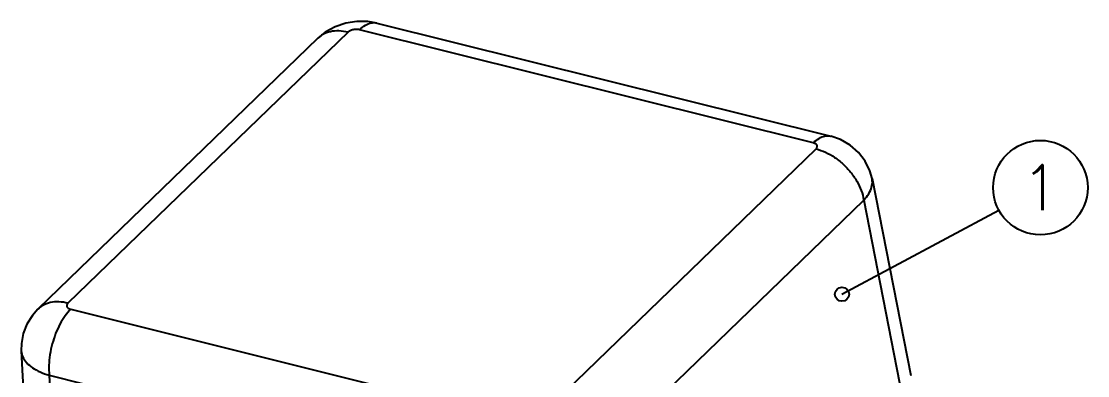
# Model space of a CAD drawing. Header units: millimetres. Extents: x 1786 to 2815, y -2075 to -1928.
# Drawn here: x 2704.26 to 2751.67, y -2036.82 to -2021.07 of the extents above; entities that cross this region are included whole.
import ezdxf
from ezdxf.enums import TextEntityAlignment as Align

# ---------------------------------------------------------------- set-up
doc = ezdxf.new("R2010")
doc.units = ezdxf.units.MM
doc.layers.add('dim', color=3, linetype='Continuous', lineweight=9)
doc.layers.add('from', color=7, linetype='Continuous')
doc.styles.add('TXT', font='txt.shx', dxfattribs={"bigfont": 'gbcbig.shx'})
doc.dimstyles.new('ISO', dxfattribs={"dimscale": 0.6, "dimtxt": 2.5, "dimasz": 2.5, "dimexe": 1.25, "dimexo": 0.625, "dimtad": 0, "dimdsep": 46, "dimtxsty": 'Standard', "dimblk": 'OPEN', "dimcen": 0, "dimclrd": 4, "dimclre": 4, "dimadec": 0, "dimazin": 0, "dimtfac": 1, "dimtofl": 0, "dimtmove": 0, "dimatfit": 3, "dimfxl": 1, "dimarcsym": 0})

# ---------------------------------------------------------------- blocks, each defined once
blk = doc.blocks.new('_Open')
at = {"color": 0, "linetype": 'ByBlock', "lineweight": -2}
for p, q in [((-1, 0.167), (0, 0)), ((-1, -0.167), (0, 0)), ((0, 0), (-1, 0))]:
    blk.add_line(p, q, dxfattribs=at)
blk = doc.blocks.new('*u5')
at = {"color": 7, "linetype": 'Continuous'}
for p, q in [((19.429, 22.506, 0), (-7.467, 29.212, 0)), ((-6.435, 29.613, 0), (20.462, 22.907, 0)), ((-9.93, 28.712, 0), (-26.533, 12.651, 0)), ((-8.151, 29.065, 0), (-24.752, 13.006, 0)), ((2.989, 6.09, 0), (19.591, 22.148, 0)), ((22.912, 20.393, 0), (25.208, 8.71, 0)), ((5.82, 3.057, 0), (22.421, 19.115, 0)), ((22.421, 19.115, 0), (24.708, 7.474, 0)), ((-24.59, 12.648, 0), (2.306, 5.942, 0)), ((-27.516, 10.191, 0), (-26.915, -1.856, 0)), ((-25.863, 8.732, 0), (1.032, 2.027, 0)), ((-25.863, 8.732, 0), (-25.265, -3.272, 0))]:
    blk.add_line(p, q, dxfattribs=at)
at = {"color": 7, "linetype": 'Continuous', "elevation": 0}
for points in [[(-6.435, 29.613), (-6.974, 29.705), (-7.63, 29.712), (-8.287, 29.607), (-8.921, 29.389), (-9.505, 29.061), (-9.93, 28.712)], [(22.912, 20.392), (22.787, 20.846), (22.51, 21.427), (22.118, 21.943), (21.623, 22.376), (21.036, 22.71), (20.462, 22.907)], [(-26.533, 12.651), (-26.859, 12.285), (-27.184, 11.766), (-27.402, 11.202), (-27.509, 10.611), (-27.516, 10.19)]]:
    blk.add_lwpolyline(points, dxfattribs=at)
at = {"color": 7, "linetype": 'Continuous'}
for points, knots in [([(-8.151, 29.065, 0), (-8.328, 29.109, 0), (-8.678, 29.162, 0), (-9.188, 29.121, 0), (-9.614, 28.965, 0), (-9.841, 28.797, 0), (-9.93, 28.712, 0)], [0, 0, 0, 0, 0.547904, 1.052082, 1.520468, 1.889149, 1.889149, 1.889149, 1.889149]), ([(-7.467, 29.212, 0), (-7.496, 29.219, 0), (-7.556, 29.229, 0), (-7.65, 29.234, 0), (-7.746, 29.229, 0), (-7.842, 29.214, 0), (-7.934, 29.189, 0), (-8.018, 29.156, 0), (-8.091, 29.115, 0), (-8.133, 29.082, 0), (-8.151, 29.065, 0)], [0, 0, 0, 0, 0.0887502, 0.1831357, 0.2805375, 0.3783381, 0.4738895, 0.5647025, 0.6486761, 0.7241928, 0.7241928, 0.7241928, 0.7241928]), ([(-7.467, 29.212, 0), (-7.362, 29.313, 0), (-7.15, 29.484, 0), (-6.797, 29.637, 0), (-6.551, 29.64, 0), (-6.44, 29.614, 0), (-6.435, 29.613, 0)], [0, 0, 0, 0, 0.43849, 0.809328, 1.13571, 1.150549, 1.150549, 1.150549, 1.150549]), ([(19.429, 22.506, 0), (19.534, 22.608, 0), (19.746, 22.779, 0), (20.099, 22.931, 0), (20.345, 22.935, 0), (20.456, 22.908, 0), (20.461, 22.907, 0)], [0, 0, 0, 0, 0.43849, 0.809329, 1.135711, 1.150646, 1.150646, 1.150646, 1.150646]), ([(19.591, 22.148, 0), (19.607, 22.164, 0), (19.634, 22.196, 0), (19.661, 22.25, 0), (19.668, 22.306, 0), (19.654, 22.36, 0), (19.62, 22.409, 0), (19.57, 22.45, 0), (19.504, 22.484, 0), (19.455, 22.5, 0), (19.429, 22.506, 0)], [0, 0, 0, 0, 0.0666934, 0.1256389, 0.1794049, 0.232422, 0.2894059, 0.3536943, 0.4267254, 0.5081907, 0.5081907, 0.5081907, 0.5081907]), ([(19.591, 22.148, 0), (19.782, 22.101, 0), (20.165, 21.963, 0), (20.708, 21.655, 0), (21.212, 21.255, 0), (21.656, 20.78, 0), (22.018, 20.251, 0), (22.283, 19.694, 0), (22.389, 19.306, 0), (22.421, 19.115, 0)], [0, 0, 0, 0, 0.590572, 1.215732, 1.86262, 2.515703, 3.158721, 3.776603, 4.357436, 4.357436, 4.357436, 4.357436]), ([(22.421, 19.115, 0), (22.532, 19.23, 0), (22.722, 19.467, 0), (22.905, 19.862, 0), (22.943, 20.179, 0), (22.92, 20.35, 0), (22.912, 20.392, 0)], [0, 0, 0, 0, 0.480327, 0.904277, 1.288792, 1.41878, 1.41878, 1.41878, 1.41878]), ([(-24.752, 13.006, 0), (-24.929, 13.05, 0), (-25.279, 13.103, 0), (-25.789, 13.063, 0), (-26.215, 12.906, 0), (-26.443, 12.738, 0), (-26.531, 12.652, 0)], [0, 0, 0, 0, 0.547904, 1.052081, 1.520467, 1.890206, 1.890206, 1.890206, 1.890206]), ([(-24.59, 12.648, 0), (-24.712, 12.53, 0), (-24.946, 12.251, 0), (-25.242, 11.764, 0), (-25.495, 11.202, 0), (-25.693, 10.592, 0), (-25.826, 9.96, 0), (-25.889, 9.337, 0), (-25.881, 8.929, 0), (-25.863, 8.733, 0)], [0, 0, 0, 0, 0.510414, 1.084417, 1.705885, 2.354051, 3.005832, 3.637843, 4.22838, 4.22838, 4.22838, 4.22838]), ([(-24.752, 13.006, 0), (-24.768, 12.99, 0), (-24.796, 12.958, 0), (-24.822, 12.904, 0), (-24.829, 12.848, 0), (-24.815, 12.794, 0), (-24.782, 12.745, 0), (-24.731, 12.704, 0), (-24.666, 12.67, 0), (-24.617, 12.654, 0), (-24.59, 12.648, 0)], [0, 0, 0, 0, 0.0666934, 0.1256389, 0.1794049, 0.232422, 0.2894059, 0.3536943, 0.4267254, 0.5081907, 0.5081907, 0.5081907, 0.5081907]), ([(-27.516, 10.19, 0), (-27.516, 10.185, 0), (-27.508, 10.057, 0), (-27.439, 9.798, 0), (-27.204, 9.456, 0), (-26.851, 9.158, 0), (-26.394, 8.908, 0), (-26.048, 8.786, 0), (-25.863, 8.732, 0)], [0, 0, 0, 0, 0.015814, 0.383748, 0.784946, 1.240772, 1.759164, 2.337723, 2.337723, 2.337723, 2.337723])]:
    blk.add_open_spline(points, degree=3, knots=knots, dxfattribs=at)

msp = doc.modelspace()

# ---------------------------------------------------------------- linework, layer by layer
at = {"layer": 'from', "color": 4}
msp.add_circle((2749.567, -2028.463), 2.1, dxfattribs=at)

# ---------------------------------------------------------------- block references
at = {"xscale": 0.75, "yscale": 0.75, "zscale": 0.75}
msp.add_blockref('*u5', (2724.896, -2043.354, 0), dxfattribs=at)

# ---------------------------------------------------------------- texts
at = {"layer": 'from', "color": 6, "style": 'TXT'}
msp.add_text('1', height=2, dxfattribs=at).set_placement((2749.567, -2028.463), align=Align.MIDDLE)

# ---------------------------------------------------------------- leaders
at = {"layer": 'dim'}
msp.add_leader([(2740.744, -2033.203), (2747.717, -2029.457)], dimstyle='ISO', override={"dimscale": 1, "dimasz": 1.25, "dimexo": 0.125, "dimadec": 2, "dimazin": 2, "dimldrblk": 'Small'}, dxfattribs=at)

doc.saveas('drawing.dxf')
